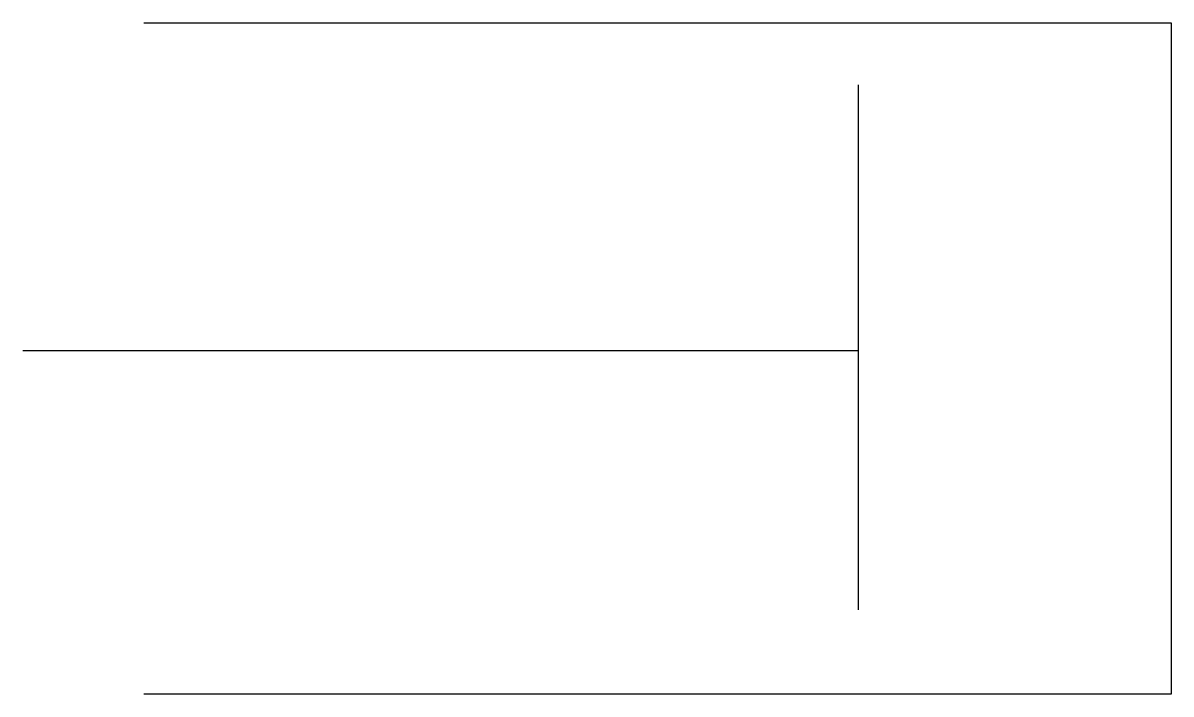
# Model space of a CAD drawing. Header units: millimetres. Extents: x 0.004 to 0.857, y 0 to 0.499.
import ezdxf

# ---------------------------------------------------------------- set-up
doc = ezdxf.new("R2010")
doc.units = ezdxf.units.MM

msp = doc.modelspace()

# ---------------------------------------------------------------- linework, layer by layer
for p, q in [((0.09386, 0.49851), (0.8569, 0.49851)), ((0.8569, 0.49851), (0.8569, 0)), ((0.62448, 0.4525), (0.62448, 0.0625)), ((0.00396, 0.25531), (0.62448, 0.25531)), ((0.8569, 0), (0.09386, 0))]:
    msp.add_line(p, q)

doc.saveas('drawing.dxf')
